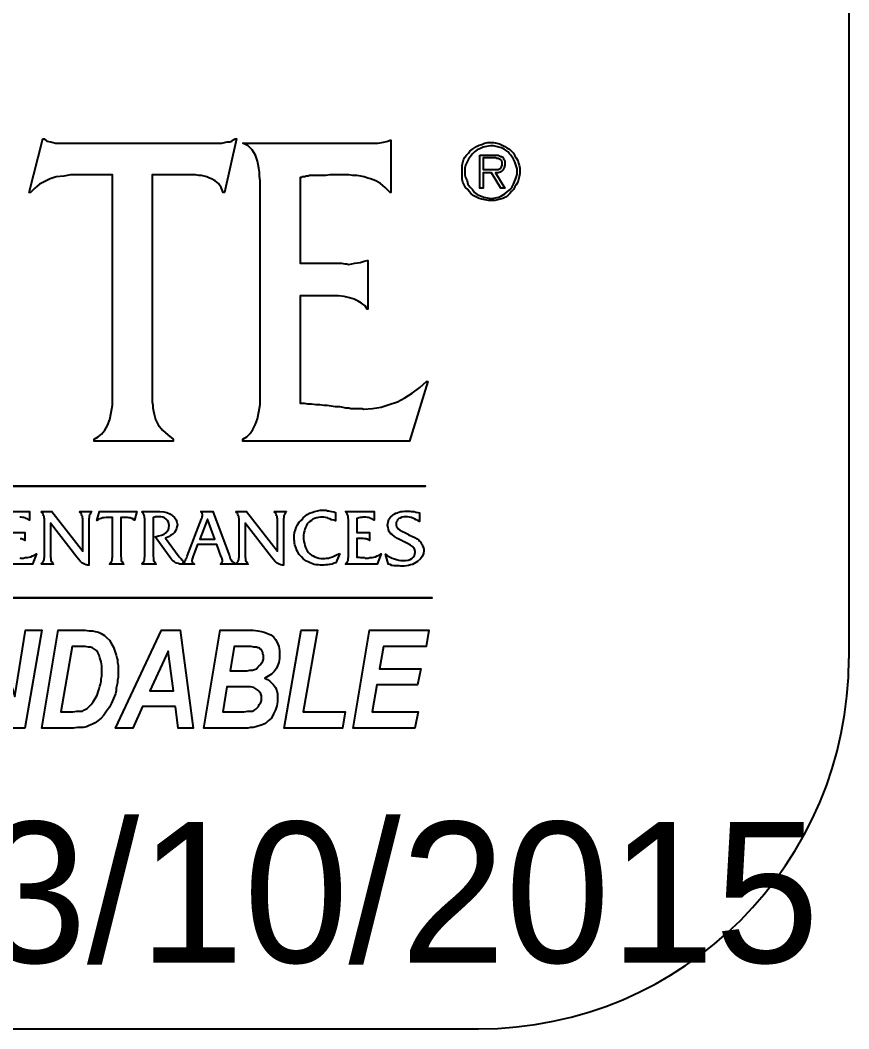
# Model space of a CAD drawing. Extents: x 0 to 139, y -24 to 89.
# Drawn here: x 127.72 to 138.91, y -24.41 to -10.79 of the extents above; entities that cross this region are included whole.
import ezdxf

# ---------------------------------------------------------------- set-up
doc = ezdxf.new("R2010")
doc.units = 0
doc.header["$MEASUREMENT"] = 0
doc.layers.get('0').update_dxf_attribs({"linetype": 'CONTINUOUS'})
doc.layers.add('TITLE', color=7, linetype='CONTINUOUS')
doc.styles.add('CITYBLUEPRINT', font='cibt____.pfb')

# ---------------------------------------------------------------- blocks, each defined once
blk = doc.blocks.new('A$C4C3B6E17')
at = {"color": 7}
blk.add_lwpolyline([(0.0043, 0.0043), (0, 0.0199), (0.0036, 0.017), (0.0078, 0.0149), (0.0114, 0.0135), (0.0149, 0.0121), (0.0185, 0.0114), (0.022, 0.0099), (0.0256, 0.0092), (0.0291, 0.0092), (0.0334, 0.0092), (0.0376, 0.0099), (0.0412, 0.0114), (0.044, 0.0128), (0.0462, 0.0149), (0.0483, 0.0178), (0.049, 0.0206), (0.0497, 0.0234), (0.0497, 0.0242), (0.0497, 0.0249), (0.049, 0.0256), (0.049, 0.0263), (0.049, 0.0277), (0.0483, 0.0284), (0.0476, 0.0298), (0.0469, 0.0305), (0.0448, 0.0327), (0.0419, 0.0348), (0.0369, 0.0376), (0.0313, 0.0405), (0.0298, 0.0412), (0.0284, 0.0419), (0.027, 0.0426), (0.0256, 0.0433), (0.0199, 0.0462), (0.0149, 0.0497), (0.0114, 0.0526), (0.0085, 0.0547), (0.0064, 0.0575), (0.005, 0.0611), (0.0043, 0.0646), (0.0036, 0.0682), (0.0043, 0.0732), (0.0057, 0.0781), (0.0085, 0.0817), (0.0121, 0.0852), (0.0142, 0.0867), (0.017, 0.0881), (0.0192, 0.0888), (0.022, 0.0902), (0.0256, 0.0909), (0.0284, 0.0909), (0.032, 0.0916), (0.0355, 0.0916), (0.0376, 0.0916), (0.0405, 0.0916), (0.0426, 0.0909), (0.0448, 0.0909), (0.0476, 0.0909), (0.0504, 0.0902), (0.054, 0.0895), (0.0568, 0.0888), (0.0568, 0.0746), (0.054, 0.076), (0.0511, 0.0774), (0.0483, 0.0788), (0.0455, 0.0803), (0.0426, 0.081), (0.0398, 0.0817), (0.0369, 0.0824), (0.0341, 0.0824), (0.0305, 0.0824), (0.027, 0.0817), (0.0242, 0.0803), (0.022, 0.0796), (0.0199, 0.0774), (0.0192, 0.0753), (0.0178, 0.0732), (0.0178, 0.0703), (0.0178, 0.0682), (0.0185, 0.0661), (0.0199, 0.0639), (0.0213, 0.0625), (0.0234, 0.0604), (0.027, 0.0582), (0.032, 0.0561), (0.0376, 0.0533), (0.0376, 0.0533), (0.0384, 0.0526), (0.0391, 0.0519), (0.0398, 0.0519), (0.0448, 0.0497), (0.049, 0.0476), (0.0526, 0.0455), (0.0554, 0.0433), (0.0568, 0.0419), (0.0582, 0.0405), (0.0597, 0.0384), (0.0611, 0.0362), (0.0618, 0.0341), (0.0632, 0.0313), (0.0639, 0.0284), (0.0639, 0.0263), (0.0632, 0.0213), (0.0611, 0.0163), (0.0582, 0.0121), (0.0533, 0.0078), (0.0504, 0.0064), (0.0476, 0.0043), (0.0448, 0.0028), (0.0419, 0.0021), (0.0384, 0.0014), (0.0348, 0.0007), (0.0313, 0), (0.0277, 0), (0.0256, 0), (0.0227, 0.0007), (0.0199, 0.0007), (0.017, 0.0007), (0.0142, 0.0007), (0.0107, 0.0014), (0.0078, 0.0028), (0.0043, 0.0036), (0.0043, 0.0043), (0.0043, 0.0043)], dxfattribs=at)
blk = doc.blocks.new('A$C38604C3A')
at = {"color": 92}
for points in [[(0.54908, 0.13822), (0.54908, 0.23058), (0.535, 0.23058), (0.53162, 0.23058), (0.52881, 0.23001), (0.52571, 0.22973), (0.52318, 0.22889), (0.52092, 0.22776), (0.51867, 0.22663), (0.5167, 0.22494), (0.51501, 0.22325), (0.51445, 0.22325), (0.52008, 0.2455), (0.52064, 0.2455), (0.52177, 0.24465), (0.52346, 0.24437), (0.52543, 0.24381), (0.52796, 0.24381), (0.59188, 0.24381), (0.59329, 0.24381), (0.5947, 0.24381), (0.59582, 0.24409), (0.59695, 0.24437), (0.59808, 0.24437), (0.59892, 0.24465), (0.59977, 0.24522), (0.60033, 0.2455), (0.60089, 0.2455), (0.59582, 0.22325), (0.59526, 0.22325), (0.59442, 0.22523), (0.59329, 0.22691), (0.59188, 0.22804), (0.59047, 0.22889), (0.58963, 0.22917), (0.5885, 0.22973), (0.58738, 0.23001), (0.58625, 0.23029), (0.58512, 0.23029), (0.58372, 0.23058), (0.58231, 0.23058), (0.5809, 0.23058), (0.56569, 0.23058), (0.56569, 0.13878), (0.56569, 0.13737), (0.56569, 0.13596), (0.56598, 0.13456), (0.56598, 0.13343), (0.56626, 0.13202), (0.56654, 0.1309), (0.56682, 0.12977), (0.5671, 0.12864), (0.56823, 0.12639), (0.56992, 0.12414), (0.57217, 0.12217), (0.57442, 0.12048), (0.57442, 0.11963), (0.54148, 0.11963), (0.54148, 0.12048), (0.54317, 0.12132), (0.54458, 0.12245), (0.54598, 0.12414), (0.54711, 0.12611), (0.54796, 0.12864), (0.54852, 0.13146), (0.54908, 0.13456), (0.54908, 0.13822), (0.54908, 0.13822)], [(0.54908, 0.13822), (0.54908, 0.23058), (0.535, 0.23058), (0.535, 0.23058), (0.53162, 0.23058), (0.52881, 0.23001), (0.52571, 0.22973), (0.52318, 0.22889), (0.52092, 0.22776), (0.51867, 0.22663), (0.5167, 0.22494), (0.51501, 0.22325), (0.51445, 0.22325), (0.52008, 0.2455), (0.52064, 0.2455), (0.52064, 0.2455), (0.52177, 0.24465), (0.52346, 0.24437), (0.52543, 0.24381), (0.52796, 0.24381), (0.59188, 0.24381), (0.59188, 0.24381), (0.59329, 0.24381), (0.5947, 0.24381), (0.59582, 0.24409), (0.59695, 0.24437), (0.59808, 0.24437), (0.59892, 0.24465), (0.59977, 0.24522), (0.60033, 0.2455), (0.60089, 0.2455), (0.59582, 0.22325), (0.59526, 0.22325), (0.59526, 0.22325), (0.59442, 0.22523), (0.59329, 0.22691), (0.59188, 0.22804), (0.59047, 0.22889), (0.59047, 0.22889), (0.58963, 0.22917), (0.5885, 0.22973), (0.58738, 0.23001), (0.58625, 0.23029), (0.58512, 0.23029), (0.58372, 0.23058), (0.58231, 0.23058), (0.5809, 0.23058), (0.56569, 0.23058), (0.56569, 0.13878), (0.56569, 0.13878), (0.56569, 0.13737), (0.56569, 0.13596), (0.56598, 0.13456), (0.56598, 0.13343), (0.56626, 0.13202), (0.56654, 0.1309), (0.56682, 0.12977), (0.5671, 0.12864), (0.5671, 0.12864), (0.56823, 0.12639), (0.56992, 0.12414), (0.57217, 0.12217), (0.57442, 0.12048), (0.57442, 0.11963), (0.54148, 0.11963), (0.54148, 0.12048), (0.54148, 0.12048), (0.54317, 0.12132), (0.54458, 0.12245), (0.54598, 0.12414), (0.54711, 0.12611), (0.54796, 0.12864), (0.54852, 0.13146), (0.54908, 0.13456), (0.54908, 0.13822)], [(0.61075, 0.1385), (0.61075, 0.1385), (0.61075, 0.22185), (0.61075, 0.2241), (0.61075, 0.22607), (0.61075, 0.22804), (0.61047, 0.23001), (0.61047, 0.2317), (0.61018, 0.23339), (0.6099, 0.2348), (0.60962, 0.23621), (0.60878, 0.23874), (0.60737, 0.24099), (0.60568, 0.24268), (0.60343, 0.24381), (0.65693, 0.24381), (0.65777, 0.24381), (0.65862, 0.24381), (0.65918, 0.24381), (0.65974, 0.24381), (0.66143, 0.24409), (0.66284, 0.24437), (0.66397, 0.24465), (0.66481, 0.24494), (0.66509, 0.24494), (0.66509, 0.22325), (0.66481, 0.22325), (0.66284, 0.22523), (0.66087, 0.22691), (0.6589, 0.22804), (0.65665, 0.22889), (0.65552, 0.22917), (0.65411, 0.22973), (0.6527, 0.23001), (0.65101, 0.23029), (0.64932, 0.23029), (0.64763, 0.23058), (0.64595, 0.23058), (0.64397, 0.23058), (0.64172, 0.23058), (0.63975, 0.23058), (0.63806, 0.23029), (0.63665, 0.23029), (0.63525, 0.23029), (0.63412, 0.23029), (0.63299, 0.23029), (0.63215, 0.23029), (0.6313, 0.23029), (0.63074, 0.23001), (0.6299, 0.23001), (0.62933, 0.22973), (0.62877, 0.22973), (0.62821, 0.22973), (0.62792, 0.22945), (0.62736, 0.22945), (0.62736, 0.19369), (0.64341, 0.19369), (0.64454, 0.19369), (0.64595, 0.19341), (0.64679, 0.19341), (0.64763, 0.19313), (0.65017, 0.19369), (0.65242, 0.19397), (0.65411, 0.19453), (0.65524, 0.19481), (0.65552, 0.19481), (0.65552, 0.17454), (0.65524, 0.17454), (0.65439, 0.17595), (0.65298, 0.17708), (0.65158, 0.17792), (0.64989, 0.17876), (0.64792, 0.17933), (0.64566, 0.17989), (0.64341, 0.18017), (0.6406, 0.18017), (0.62736, 0.18017), (0.62736, 0.1354), (0.62905, 0.1354), (0.63046, 0.13512), (0.63215, 0.13512), (0.63384, 0.13484), (0.63553, 0.13484), (0.63722, 0.13456), (0.63862, 0.13456), (0.64031, 0.13427), (0.642, 0.13399), (0.64369, 0.13399), (0.6451, 0.13371), (0.64623, 0.13343), (0.64763, 0.13343), (0.64848, 0.13315), (0.64961, 0.13315), (0.65045, 0.13315), (0.65158, 0.13315), (0.65242, 0.13315), (0.65327, 0.13315), (0.65383, 0.13287), (0.65749, 0.13315), (0.66115, 0.13371), (0.66453, 0.13484), (0.66791, 0.13596), (0.67101, 0.13765), (0.6741, 0.13962), (0.6772, 0.14188), (0.68002, 0.14441), (0.68058, 0.14441), (0.67298, 0.11963), (0.60343, 0.11963), (0.60343, 0.12048), (0.60512, 0.12132), (0.60652, 0.12273), (0.60765, 0.12442), (0.60878, 0.12667), (0.60962, 0.12892), (0.61018, 0.13174), (0.61075, 0.13484), (0.61075, 0.1385), (0.61075, 0.1385)], [(0.61075, 0.1385), (0.61075, 0.1385), (0.61075, 0.22185), (0.61075, 0.22185), (0.61075, 0.2241), (0.61075, 0.22607), (0.61075, 0.22804), (0.61047, 0.23001), (0.61047, 0.2317), (0.61018, 0.23339), (0.6099, 0.2348), (0.60962, 0.23621), (0.60962, 0.23621), (0.60878, 0.23874), (0.60737, 0.24099), (0.60568, 0.24268), (0.60343, 0.24381), (0.65693, 0.24381), (0.65693, 0.24381), (0.65777, 0.24381), (0.65862, 0.24381), (0.65918, 0.24381), (0.65974, 0.24381), (0.65974, 0.24381), (0.66143, 0.24409), (0.66284, 0.24437), (0.66397, 0.24465), (0.66481, 0.24494), (0.66509, 0.24494), (0.66509, 0.22325), (0.66481, 0.22325), (0.66481, 0.22325), (0.66284, 0.22523), (0.66087, 0.22691), (0.6589, 0.22804), (0.65665, 0.22889), (0.65665, 0.22889), (0.65552, 0.22917), (0.65411, 0.22973), (0.6527, 0.23001), (0.65101, 0.23029), (0.64932, 0.23029), (0.64763, 0.23058), (0.64595, 0.23058), (0.64397, 0.23058), (0.64397, 0.23058), (0.64172, 0.23058), (0.63975, 0.23058), (0.63806, 0.23029), (0.63665, 0.23029), (0.63665, 0.23029), (0.63525, 0.23029), (0.63412, 0.23029), (0.63299, 0.23029), (0.63215, 0.23029), (0.63215, 0.23029), (0.6313, 0.23029), (0.63074, 0.23001), (0.6299, 0.23001), (0.62933, 0.22973), (0.62933, 0.22973), (0.62877, 0.22973), (0.62821, 0.22973), (0.62792, 0.22945), (0.62736, 0.22945), (0.62736, 0.19369), (0.64341, 0.19369), (0.64341, 0.19369), (0.64454, 0.19369), (0.64595, 0.19341), (0.64679, 0.19341), (0.64763, 0.19313), (0.64763, 0.19313), (0.65017, 0.19369), (0.65242, 0.19397), (0.65411, 0.19453), (0.65524, 0.19481), (0.65552, 0.19481), (0.65552, 0.17454), (0.65524, 0.17454), (0.65524, 0.17454), (0.65439, 0.17595), (0.65298, 0.17708), (0.65158, 0.17792), (0.64989, 0.17876), (0.64792, 0.17933), (0.64566, 0.17989), (0.64341, 0.18017), (0.6406, 0.18017), (0.62736, 0.18017), (0.62736, 0.1354), (0.62736, 0.1354), (0.62905, 0.1354), (0.63046, 0.13512), (0.63215, 0.13512), (0.63384, 0.13484), (0.63553, 0.13484), (0.63722, 0.13456), (0.63862, 0.13456), (0.64031, 0.13427), (0.64031, 0.13427), (0.642, 0.13399), (0.64369, 0.13399), (0.6451, 0.13371), (0.64623, 0.13343), (0.64763, 0.13343), (0.64848, 0.13315), (0.64961, 0.13315), (0.65045, 0.13315), (0.65045, 0.13315), (0.65158, 0.13315), (0.65242, 0.13315), (0.65327, 0.13315), (0.65383, 0.13287), (0.65383, 0.13287), (0.65749, 0.13315), (0.66115, 0.13371), (0.66453, 0.13484), (0.66791, 0.13596), (0.67101, 0.13765), (0.6741, 0.13962), (0.6772, 0.14188), (0.68002, 0.14441), (0.68058, 0.14441), (0.67298, 0.11963), (0.60343, 0.11963), (0.60343, 0.12048), (0.60343, 0.12048), (0.60512, 0.12132), (0.60652, 0.12273), (0.60765, 0.12442), (0.60878, 0.12667), (0.60962, 0.12892), (0.61018, 0.13174), (0.61075, 0.13484), (0.61075, 0.1385)], [(0.70677, 0.24409), (0.70789, 0.24409), (0.7093, 0.24381), (0.71043, 0.24353), (0.71155, 0.24296), (0.71268, 0.2424), (0.71352, 0.24184), (0.71465, 0.24128), (0.7155, 0.24043), (0.71634, 0.23959), (0.7169, 0.23846), (0.71747, 0.23761), (0.71803, 0.23649), (0.71831, 0.23536), (0.71859, 0.23452), (0.71887, 0.23339), (0.71887, 0.23226), (0.71887, 0.23114), (0.71859, 0.22973), (0.71831, 0.2286), (0.71803, 0.22748), (0.71747, 0.22635), (0.7169, 0.22551), (0.71634, 0.22438), (0.7155, 0.22354), (0.71465, 0.22269), (0.71381, 0.22185), (0.71296, 0.22128), (0.71184, 0.22072), (0.71071, 0.22044), (0.70958, 0.22016), (0.70846, 0.21988), (0.70733, 0.21988), (0.70592, 0.21988), (0.70451, 0.22016), (0.70311, 0.22044), (0.70198, 0.22072), (0.70085, 0.22128), (0.69973, 0.22185), (0.6986, 0.22269), (0.69776, 0.22354), (0.69719, 0.22438), (0.69635, 0.22523), (0.69579, 0.22635), (0.69522, 0.22748), (0.69494, 0.2286), (0.69494, 0.22973), (0.69494, 0.23086), (0.69494, 0.23198), (0.69494, 0.23311), (0.69494, 0.23452), (0.69522, 0.23564), (0.6955, 0.23677), (0.69607, 0.2379), (0.69663, 0.23874), (0.69747, 0.23959), (0.69804, 0.24043), (0.69916, 0.24128), (0.70001, 0.24184), (0.70085, 0.2424), (0.70198, 0.24296), (0.70311, 0.24325), (0.70423, 0.24381), (0.70564, 0.24409), (0.70677, 0.24409), (0.70677, 0.24409)], [(0.70677, 0.24268), (0.70508, 0.2424), (0.70367, 0.24212), (0.70254, 0.24156), (0.70114, 0.24099), (0.70001, 0.24015), (0.69916, 0.2393), (0.69832, 0.23818), (0.69747, 0.23705), (0.69691, 0.23593), (0.69635, 0.23452), (0.69607, 0.23339), (0.69607, 0.23198), (0.69607, 0.23058), (0.69635, 0.22945), (0.69691, 0.22804), (0.69719, 0.22663), (0.69804, 0.22551), (0.69916, 0.22438), (0.70001, 0.22325), (0.70114, 0.22241), (0.70254, 0.22185), (0.70395, 0.22128), (0.70536, 0.221), (0.70677, 0.22072), (0.70705, 0.22072), (0.70705, 0.22072), (0.70705, 0.22072), (0.70733, 0.22072), (0.70874, 0.221), (0.71015, 0.22128), (0.71127, 0.22185), (0.71268, 0.22269), (0.71381, 0.22354), (0.71493, 0.22438), (0.71578, 0.22551), (0.71634, 0.22663), (0.7169, 0.22804), (0.71747, 0.22945), (0.71775, 0.23086), (0.71775, 0.23226), (0.71775, 0.23311), (0.71747, 0.23424), (0.71719, 0.23508), (0.7169, 0.23593), (0.71634, 0.23705), (0.71578, 0.2379), (0.71521, 0.23874), (0.71465, 0.2393), (0.71409, 0.24015), (0.71324, 0.24071), (0.7124, 0.24128), (0.71127, 0.24184), (0.71015, 0.24212), (0.70902, 0.2424), (0.70789, 0.24268), (0.70677, 0.24268), (0.70677, 0.24268)], [(0.70226, 0.23874), (0.70846, 0.23874), (0.7093, 0.23874), (0.70986, 0.23874), (0.71043, 0.23846), (0.71099, 0.23818), (0.71127, 0.23818), (0.71184, 0.2379), (0.71212, 0.23733), (0.71212, 0.23705), (0.7124, 0.23677), (0.71268, 0.23621), (0.71268, 0.23593), (0.71268, 0.23536), (0.71268, 0.23452), (0.7124, 0.23367), (0.71212, 0.23311), (0.71184, 0.23255), (0.71127, 0.23198), (0.71071, 0.2317), (0.70986, 0.23142), (0.70874, 0.23142), (0.71268, 0.22494), (0.71099, 0.22494), (0.70705, 0.23142), (0.70367, 0.23142), (0.70367, 0.22494), (0.70226, 0.22494), (0.70226, 0.23874), (0.70226, 0.23874)], [(0.70226, 0.23874), (0.70846, 0.23874), (0.70846, 0.23874), (0.7093, 0.23874), (0.70986, 0.23874), (0.71043, 0.23846), (0.71099, 0.23818), (0.71099, 0.23818), (0.71127, 0.23818), (0.71184, 0.2379), (0.71212, 0.23733), (0.71212, 0.23705), (0.71212, 0.23705), (0.7124, 0.23677), (0.71268, 0.23621), (0.71268, 0.23593), (0.71268, 0.23536), (0.71268, 0.23536), (0.71268, 0.23452), (0.7124, 0.23367), (0.71212, 0.23311), (0.71184, 0.23255), (0.71184, 0.23255), (0.71127, 0.23198), (0.71071, 0.2317), (0.70986, 0.23142), (0.70874, 0.23142), (0.71268, 0.22494), (0.71099, 0.22494), (0.70705, 0.23142), (0.70367, 0.23142), (0.70367, 0.22494), (0.70226, 0.22494), (0.70226, 0.23874)], [(0.71155, 0.23536), (0.71155, 0.23593), (0.71127, 0.23649), (0.71099, 0.23677), (0.71043, 0.23705), (0.70986, 0.23733), (0.7093, 0.23733), (0.70874, 0.23761), (0.70789, 0.23761), (0.70367, 0.23761), (0.70367, 0.23283), (0.70817, 0.23283), (0.70902, 0.23283), (0.70958, 0.23283), (0.70986, 0.23283), (0.71043, 0.23311), (0.71099, 0.23339), (0.71127, 0.23395), (0.71155, 0.23452), (0.71155, 0.23536), (0.71155, 0.23536)], [(0.71155, 0.23536), (0.71155, 0.23536), (0.71155, 0.23593), (0.71127, 0.23649), (0.71099, 0.23677), (0.71043, 0.23705), (0.71043, 0.23705), (0.70986, 0.23733), (0.7093, 0.23733), (0.70874, 0.23761), (0.70789, 0.23761), (0.70367, 0.23761), (0.70367, 0.23283), (0.70817, 0.23283), (0.70817, 0.23283), (0.70902, 0.23283), (0.70958, 0.23283), (0.70986, 0.23283), (0.71043, 0.23311), (0.71043, 0.23311), (0.71099, 0.23339), (0.71127, 0.23395), (0.71155, 0.23452), (0.71155, 0.23536)], [(0.51263, 0), (0.50616, 0), (0.49686, 0.02732), (0.49236, 0), (0.48588, 0), (0.49264, 0.04083), (0.4994, 0.04083), (0.50841, 0.01324), (0.51291, 0.04083), (0.51967, 0.04083), (0.51263, 0), (0.51263, 0)], [(0.51967, 0), (0.52643, 0.04083), (0.53572, 0.04083), (0.53769, 0.04083), (0.53938, 0.04055), (0.54079, 0.04055), (0.54192, 0.04027), (0.54332, 0.03999), (0.54445, 0.03942), (0.54586, 0.03858), (0.5467, 0.03773), (0.54783, 0.03661), (0.54867, 0.0352), (0.54952, 0.03379), (0.55008, 0.0321), (0.55036, 0.03126), (0.55065, 0.03041), (0.55093, 0.02929), (0.55121, 0.02844), (0.55121, 0.02732), (0.55149, 0.02619), (0.55149, 0.02478), (0.55149, 0.02366), (0.55149, 0.02253), (0.55149, 0.02112), (0.55121, 0.02), (0.55121, 0.01887), (0.55093, 0.01774), (0.55065, 0.01662), (0.55065, 0.01549), (0.55036, 0.01436), (0.54952, 0.01239), (0.54867, 0.01042), (0.54783, 0.00873), (0.5467, 0.00704), (0.54558, 0.00535), (0.54445, 0.00423), (0.54304, 0.0031), (0.54192, 0.00226), (0.54079, 0.00169), (0.53938, 0.00113), (0.53826, 0.00057), (0.53685, 0.00028), (0.53572, 0.00028), (0.5346, 0.00028), (0.53291, 0), (0.53122, 0), (0.51967, 0), (0.51967, 0)], [(0.57542, 0.00901), (0.56163, 0.00901), (0.55768, 0), (0.55036, 0), (0.56951, 0.04083), (0.5774, 0.04083), (0.58275, 0), (0.57655, 0), (0.57542, 0.00901), (0.57542, 0.00901)], [(0.58725, 0), (0.59401, 0.04083), (0.60555, 0.04083), (0.60781, 0.04083), (0.60978, 0.04055), (0.61119, 0.04027), (0.61231, 0.03999), (0.61372, 0.03942), (0.61513, 0.03886), (0.61625, 0.03802), (0.6171, 0.03689), (0.61794, 0.03548), (0.61851, 0.03407), (0.61879, 0.03238), (0.61879, 0.0307), (0.61879, 0.02901), (0.61851, 0.02732), (0.61794, 0.02591), (0.61738, 0.02478), (0.61654, 0.02366), (0.61541, 0.02253), (0.614, 0.02168), (0.61259, 0.02084), (0.61372, 0.02028), (0.61456, 0.01971), (0.61541, 0.01887), (0.61625, 0.01802), (0.6171, 0.0169), (0.61766, 0.01549), (0.61794, 0.01436), (0.61794, 0.01296), (0.61794, 0.01098), (0.61766, 0.0093), (0.6171, 0.00761), (0.61625, 0.00592), (0.61541, 0.00423), (0.614, 0.0031), (0.61287, 0.00197), (0.61147, 0.00141), (0.61062, 0.00113), (0.60978, 0.00085), (0.60893, 0.00057), (0.60781, 0.00028), (0.60668, 0.00028), (0.60555, 0), (0.60415, 0), (0.60302, 0), (0.58725, 0), (0.58725, 0)], [(0.62076, 0), (0.6278, 0.04083), (0.63456, 0.04083), (0.62864, 0.00676), (0.6461, 0.00676), (0.64497, 0), (0.62076, 0), (0.62076, 0)], [(0.64948, 0), (0.65624, 0.04083), (0.68102, 0.04083), (0.67989, 0.03407), (0.66215, 0.03407), (0.66046, 0.02478), (0.67764, 0.02478), (0.67623, 0.01802), (0.65934, 0.01802), (0.65736, 0.00676), (0.67651, 0.00676), (0.6751, 0), (0.64948, 0), (0.64948, 0)], [(0.52756, 0.00676), (0.53093, 0.00676), (0.53262, 0.00676), (0.53431, 0.00704), (0.53544, 0.00704), (0.53657, 0.00704), (0.53741, 0.00761), (0.53854, 0.00817), (0.53938, 0.00901), (0.54023, 0.00986), (0.54107, 0.01098), (0.54192, 0.01239), (0.54276, 0.0138), (0.54332, 0.01549), (0.54361, 0.01633), (0.54389, 0.01746), (0.54417, 0.01831), (0.54445, 0.01943), (0.54445, 0.02056), (0.54473, 0.02168), (0.54473, 0.02281), (0.54473, 0.02394), (0.54473, 0.02591), (0.54445, 0.0276), (0.54389, 0.02929), (0.54361, 0.03041), (0.54304, 0.03154), (0.54248, 0.03238), (0.54163, 0.03295), (0.54079, 0.03351), (0.53995, 0.03379), (0.5391, 0.03379), (0.53769, 0.03407), (0.53628, 0.03407), (0.53234, 0.03407), (0.52756, 0.00676), (0.52756, 0.00676)], [(0.59823, 0.02394), (0.60358, 0.02394), (0.60527, 0.02394), (0.6064, 0.02422), (0.60752, 0.02422), (0.60837, 0.0245), (0.60921, 0.02478), (0.60978, 0.02535), (0.61034, 0.02591), (0.6109, 0.02647), (0.61119, 0.02703), (0.61175, 0.02788), (0.61203, 0.02872), (0.61203, 0.02957), (0.61203, 0.03041), (0.61175, 0.03098), (0.61175, 0.03154), (0.61147, 0.0321), (0.61119, 0.03267), (0.61062, 0.03295), (0.61034, 0.03351), (0.60978, 0.03351), (0.60921, 0.03379), (0.60809, 0.03379), (0.60696, 0.03407), (0.60527, 0.03407), (0.59992, 0.03407), (0.59823, 0.02394), (0.59823, 0.02394)], [(0.57458, 0.01549), (0.57233, 0.0321), (0.56472, 0.01549), (0.57458, 0.01549), (0.57458, 0.01549)], [(0.59514, 0.00676), (0.60189, 0.00676), (0.60386, 0.00676), (0.60555, 0.00704), (0.60668, 0.00704), (0.60752, 0.00704), (0.60809, 0.00732), (0.60893, 0.00789), (0.6095, 0.00845), (0.61006, 0.00901), (0.61034, 0.00986), (0.6109, 0.0107), (0.61119, 0.01155), (0.61119, 0.01239), (0.61119, 0.01352), (0.6109, 0.01436), (0.61034, 0.01521), (0.60978, 0.01577), (0.60893, 0.01633), (0.60809, 0.0169), (0.60668, 0.01718), (0.60555, 0.01718), (0.59682, 0.01718), (0.59514, 0.00676), (0.59514, 0.00676)]]:
    blk.add_lwpolyline(points, dxfattribs=at)
at = {"color": 7}
for points in [[(0.67955, 0.10089), (0.67955, 0.10089), (0.02577, 0.10089), (0.02577, 0.10089), (0.67955, 0.10089), (0.67955, 0.10089), (0.67955, 0.10089)], [(0.50265, 0.09024), (0.51455, 0.09024), (0.51455, 0.08669), (0.5142, 0.08687), (0.51366, 0.08723), (0.51313, 0.0874), (0.51278, 0.08758), (0.51224, 0.08776), (0.51171, 0.08776), (0.511, 0.08794), (0.51047, 0.08794)], [(0.50727, 0.08154), (0.5126, 0.08154), (0.5126, 0.07817), (0.51242, 0.07835), (0.51207, 0.07852), (0.51189, 0.0787), (0.51153, 0.0787), (0.51118, 0.07888), (0.51064, 0.07888)], [(0.51047, 0.07107), (0.51082, 0.07089), (0.51118, 0.07089), (0.51207, 0.07089), (0.51278, 0.07107), (0.51366, 0.07107), (0.51437, 0.07124), (0.51508, 0.07142), (0.51579, 0.07178), (0.51668, 0.07213), (0.51739, 0.07266), (0.51579, 0.0684), (0.50265, 0.0684)], [(0.54048, 0.09024), (0.54012, 0.08989), (0.53995, 0.08953), (0.53977, 0.08918), (0.53959, 0.08882), (0.53941, 0.08829), (0.53941, 0.08776), (0.53924, 0.08705), (0.53924, 0.08634), (0.53924, 0.06787), (0.5387, 0.06787), (0.53817, 0.06805), (0.53746, 0.0684), (0.53693, 0.06858), (0.5364, 0.06893), (0.53568, 0.06964), (0.53497, 0.07035), (0.53426, 0.07124), (0.52325, 0.08545), (0.52325, 0.07213), (0.52325, 0.07142), (0.52343, 0.07071), (0.52343, 0.07018), (0.52343, 0.06982), (0.52361, 0.06947), (0.52396, 0.06911), (0.52414, 0.06876), (0.5245, 0.0684), (0.51952, 0.0684), (0.5197, 0.06876), (0.52006, 0.06911), (0.52023, 0.06929), (0.52041, 0.06964), (0.52059, 0.07018), (0.52059, 0.07071), (0.52077, 0.07142), (0.52077, 0.07213), (0.52077, 0.08634), (0.52077, 0.08705), (0.52059, 0.08776), (0.52059, 0.08829), (0.52041, 0.08865), (0.52023, 0.089), (0.52006, 0.08953), (0.5197, 0.08989), (0.51952, 0.09024), (0.52379, 0.09024), (0.53675, 0.07373), (0.53675, 0.08634), (0.53675, 0.08705), (0.53657, 0.08776), (0.53657, 0.08829), (0.5364, 0.08865), (0.53622, 0.089), (0.53604, 0.08953), (0.53568, 0.08989), (0.53551, 0.09024), (0.54048, 0.09024), (0.54048, 0.09024)], [(0.55256, 0.07231), (0.55256, 0.0716), (0.55273, 0.07089), (0.55273, 0.07018), (0.55273, 0.06982), (0.55291, 0.06947), (0.55327, 0.06911), (0.55344, 0.06876), (0.5538, 0.0684), (0.54794, 0.0684), (0.54812, 0.06876), (0.54847, 0.06911), (0.54865, 0.06929), (0.54883, 0.06964), (0.549, 0.07018), (0.549, 0.07071), (0.54918, 0.07142), (0.54918, 0.07213), (0.54918, 0.08776), (0.54741, 0.08776), (0.54652, 0.08776), (0.54563, 0.08758), (0.54492, 0.08758), (0.54439, 0.0874), (0.54385, 0.08723), (0.54332, 0.08705), (0.54297, 0.08669), (0.54261, 0.08652), (0.54368, 0.09024), (0.5593, 0.09024), (0.55824, 0.08669), (0.55788, 0.08687), (0.55771, 0.08723), (0.55735, 0.0874), (0.557, 0.0874), (0.55646, 0.08758), (0.55593, 0.08758), (0.5554, 0.08776), (0.55486, 0.08776), (0.55256, 0.08776), (0.55256, 0.07231), (0.55256, 0.07231)], [(0.56605, 0.07231), (0.56605, 0.0716), (0.56623, 0.07089), (0.56623, 0.07018), (0.56623, 0.06982), (0.56641, 0.06947), (0.56676, 0.06911), (0.56694, 0.06876), (0.5673, 0.0684), (0.56144, 0.0684), (0.56161, 0.06876), (0.56197, 0.06911), (0.56215, 0.06929), (0.56232, 0.06964), (0.5625, 0.07018), (0.5625, 0.07071), (0.56268, 0.0716), (0.56268, 0.07231), (0.56268, 0.08634), (0.56268, 0.08705), (0.5625, 0.08776), (0.5625, 0.08829), (0.56232, 0.08865), (0.56215, 0.089), (0.56197, 0.08953), (0.56161, 0.08989), (0.56144, 0.09024), (0.56889, 0.09024), (0.57049, 0.09007), (0.57174, 0.08989), (0.57298, 0.08936), (0.57404, 0.08865), (0.57493, 0.08776), (0.57564, 0.08687), (0.576, 0.08581), (0.57618, 0.08474), (0.576, 0.08385), (0.57582, 0.08314), (0.57546, 0.08225), (0.57493, 0.08154), (0.57422, 0.08083), (0.57333, 0.0803), (0.57245, 0.07977), (0.5712, 0.07923), (0.57689, 0.07142), (0.57724, 0.07107), (0.57742, 0.07089), (0.57777, 0.07053), (0.57795, 0.07018), (0.57831, 0.06982), (0.57866, 0.06929), (0.57919, 0.06876), (0.57973, 0.0684), (0.57795, 0.0684), (0.57777, 0.0684), (0.57724, 0.0684), (0.57671, 0.06858), (0.576, 0.06876), (0.57546, 0.06893), (0.57493, 0.06929), (0.5744, 0.06964), (0.57387, 0.07018), (0.57351, 0.07071), (0.56694, 0.07977), (0.56836, 0.08012), (0.5696, 0.08048), (0.57067, 0.08083), (0.57138, 0.08137), (0.57191, 0.08208), (0.57245, 0.08279), (0.57262, 0.0835), (0.5728, 0.08438), (0.57262, 0.08509), (0.57245, 0.08581), (0.57209, 0.08652), (0.57156, 0.08705), (0.57085, 0.08758), (0.57014, 0.08794), (0.56925, 0.08811), (0.56836, 0.08811), (0.56818, 0.08811), (0.56801, 0.08811), (0.56765, 0.08811), (0.56747, 0.08811), (0.56712, 0.08811), (0.56676, 0.08794), (0.56641, 0.08776), (0.56605, 0.08776), (0.56605, 0.07231), (0.56605, 0.07231)], [(0.58257, 0.07142), (0.58257, 0.07124), (0.58257, 0.07089), (0.58239, 0.07071), (0.58239, 0.07053), (0.58239, 0.07035), (0.58239, 0.07018), (0.58221, 0.07), (0.58221, 0.06982), (0.58221, 0.06964), (0.58239, 0.06947), (0.58239, 0.06929), (0.58239, 0.06911), (0.58257, 0.06893), (0.58275, 0.06876), (0.5831, 0.06858), (0.58328, 0.0684), (0.57813, 0.0684), (0.57848, 0.06858), (0.57866, 0.06893), (0.57902, 0.06911), (0.57919, 0.06947), (0.57955, 0.07), (0.57973, 0.07053), (0.58008, 0.07107), (0.58026, 0.0716), (0.5863, 0.08723), (0.5863, 0.0874), (0.58648, 0.08758), (0.58648, 0.08776), (0.58648, 0.08794), (0.58648, 0.08811), (0.58665, 0.08847), (0.58665, 0.08865), (0.58665, 0.08882), (0.58665, 0.089), (0.58665, 0.08918), (0.58648, 0.08936), (0.58648, 0.08953), (0.58648, 0.08971), (0.5863, 0.08989), (0.58612, 0.09007), (0.58594, 0.09024), (0.59092, 0.09024), (0.59784, 0.07178), (0.59802, 0.07124), (0.5982, 0.07071), (0.59855, 0.07018), (0.59873, 0.06982), (0.59908, 0.06947), (0.59944, 0.06911), (0.59997, 0.06876), (0.60033, 0.0684), (0.59411, 0.0684), (0.59411, 0.0684), (0.59447, 0.06876), (0.59482, 0.06911), (0.595, 0.06947), (0.595, 0.06964), (0.595, 0.07), (0.59482, 0.07035), (0.59482, 0.07071), (0.59464, 0.07124), (0.59464, 0.07124), (0.59464, 0.07142), (0.59447, 0.07142), (0.59447, 0.07142), (0.59269, 0.07657), (0.58452, 0.07657), (0.58257, 0.07142), (0.58257, 0.07142)], [(0.62164, 0.09024), (0.62128, 0.08989), (0.62111, 0.08953), (0.62093, 0.08918), (0.62075, 0.08882), (0.62057, 0.08829), (0.62057, 0.08776), (0.6204, 0.08705), (0.6204, 0.08634), (0.6204, 0.06787), (0.61986, 0.06787), (0.61933, 0.06805), (0.61862, 0.0684), (0.61809, 0.06858), (0.61755, 0.06893), (0.61684, 0.06964), (0.61613, 0.07035), (0.61542, 0.07124), (0.60441, 0.08545), (0.60441, 0.07213), (0.60441, 0.07142), (0.60459, 0.07071), (0.60459, 0.07018), (0.60459, 0.06982), (0.60477, 0.06947), (0.60512, 0.06911), (0.6053, 0.06876), (0.60566, 0.0684), (0.60068, 0.0684), (0.60086, 0.06876), (0.60122, 0.06911), (0.60139, 0.06929), (0.60157, 0.06964), (0.60175, 0.07018), (0.60175, 0.07071), (0.60193, 0.07142), (0.60193, 0.07213), (0.60193, 0.08634), (0.60193, 0.08705), (0.60175, 0.08776), (0.60175, 0.08829), (0.60157, 0.08865), (0.60139, 0.089), (0.60122, 0.08953), (0.60086, 0.08989), (0.60068, 0.09024), (0.60494, 0.09024), (0.61791, 0.07373), (0.61791, 0.08634), (0.61791, 0.08705), (0.61773, 0.08776), (0.61773, 0.08829), (0.61755, 0.08865), (0.61738, 0.089), (0.6172, 0.08953), (0.61684, 0.08989), (0.61667, 0.09024), (0.62164, 0.09024), (0.62164, 0.09024)], [(0.64384, 0.07284), (0.64224, 0.06893), (0.64153, 0.06876), (0.64064, 0.0684), (0.63993, 0.06822), (0.6394, 0.06822), (0.63869, 0.06805), (0.63798, 0.06805), (0.63727, 0.06787), (0.63673, 0.06787), (0.63585, 0.06787), (0.63496, 0.06805), (0.63407, 0.06805), (0.63318, 0.06822), (0.63229, 0.06858), (0.63158, 0.06893), (0.6307, 0.06929), (0.62998, 0.06964), (0.62874, 0.07035), (0.62785, 0.07142), (0.62697, 0.07231), (0.62626, 0.07355), (0.6259, 0.07426), (0.62572, 0.07497), (0.62537, 0.07568), (0.62519, 0.07639), (0.62501, 0.0771), (0.62501, 0.07781), (0.62483, 0.07852), (0.62483, 0.07923), (0.62483, 0.0803), (0.62501, 0.08154), (0.62537, 0.08261), (0.62572, 0.08367), (0.62626, 0.08474), (0.62697, 0.08581), (0.62785, 0.08669), (0.62856, 0.08758), (0.62945, 0.08829), (0.63034, 0.089), (0.63123, 0.08953), (0.63229, 0.08989), (0.63336, 0.09024), (0.6346, 0.0906), (0.63567, 0.09078), (0.63691, 0.09078), (0.63744, 0.09078), (0.63815, 0.09078), (0.63869, 0.0906), (0.63922, 0.0906), (0.63975, 0.09042), (0.64046, 0.09024), (0.64135, 0.09007), (0.64206, 0.08989), (0.64206, 0.08634), (0.64135, 0.08669), (0.64046, 0.08687), (0.63975, 0.08723), (0.63922, 0.0874), (0.63869, 0.08758), (0.63798, 0.08776), (0.63727, 0.08794), (0.63673, 0.08794), (0.63585, 0.08794), (0.63496, 0.08776), (0.63425, 0.08758), (0.63336, 0.0874), (0.63265, 0.08705), (0.63212, 0.08652), (0.63141, 0.08616), (0.63087, 0.08563), (0.63034, 0.08509), (0.62998, 0.08438), (0.62963, 0.08367), (0.62927, 0.08296), (0.6291, 0.08225), (0.62892, 0.08137), (0.62874, 0.08048), (0.62874, 0.07959), (0.62874, 0.0787), (0.62892, 0.07781), (0.6291, 0.07693), (0.62927, 0.07604), (0.62963, 0.07533), (0.62998, 0.07444), (0.63034, 0.07391), (0.63087, 0.0732), (0.63141, 0.07266), (0.63212, 0.07213), (0.63283, 0.07178), (0.63354, 0.07142), (0.63425, 0.07107), (0.63513, 0.07089), (0.63602, 0.07071), (0.63691, 0.07071), (0.63762, 0.07071), (0.63833, 0.07089), (0.63922, 0.07089), (0.63993, 0.07107), (0.64082, 0.07142), (0.64171, 0.07178), (0.64277, 0.07231), (0.64384, 0.07284), (0.64384, 0.07284)], [(0.64632, 0.0684), (0.6465, 0.06876), (0.64686, 0.06911), (0.64703, 0.06929), (0.64721, 0.06964), (0.64739, 0.07018), (0.64739, 0.07071), (0.64757, 0.07142), (0.64757, 0.07213), (0.64757, 0.08616), (0.64757, 0.08687), (0.64739, 0.08776), (0.64739, 0.08829), (0.64721, 0.08865), (0.64703, 0.089), (0.64686, 0.08953), (0.6465, 0.08989), (0.64632, 0.09024), (0.65822, 0.09024), (0.65822, 0.08669), (0.65787, 0.08687), (0.65733, 0.08723), (0.6568, 0.0874), (0.65645, 0.08758), (0.65591, 0.08776), (0.65538, 0.08776), (0.65467, 0.08794), (0.65414, 0.08794), (0.65378, 0.08794), (0.65343, 0.08794), (0.65307, 0.08776), (0.65272, 0.08776), (0.65236, 0.08776), (0.65183, 0.08758), (0.6513, 0.0874), (0.65094, 0.0874), (0.65094, 0.08154), (0.65627, 0.08154), (0.65627, 0.07817), (0.65609, 0.07835), (0.65574, 0.07852), (0.65556, 0.0787), (0.6552, 0.0787), (0.65485, 0.07888), (0.65431, 0.07888), (0.6536, 0.07906), (0.65289, 0.07906), (0.65094, 0.07906), (0.65094, 0.07124), (0.65147, 0.07124), (0.65201, 0.07124), (0.65254, 0.07107), (0.65307, 0.07107), (0.6536, 0.07107), (0.65414, 0.07107), (0.65449, 0.07089), (0.65485, 0.07089), (0.65574, 0.07089), (0.65645, 0.07107), (0.65733, 0.07107), (0.65804, 0.07124), (0.65875, 0.07142), (0.65946, 0.07178), (0.66035, 0.07213), (0.66106, 0.07266), (0.65946, 0.0684), (0.64632, 0.0684), (0.64632, 0.0684)], [(0.58559, 0.0787), (0.5918, 0.0787), (0.58878, 0.08705), (0.58559, 0.0787), (0.58559, 0.0787)], [(0.6824, 0.05435), (0.6824, 0.05435), (0.02861, 0.05435), (0.02861, 0.05435), (0.6824, 0.05435), (0.6824, 0.05435), (0.6824, 0.05435)]]:
    blk.add_lwpolyline(points, dxfattribs=at)
at = {"xscale": 0.25, "yscale": 0.25, "zscale": 0.25}
blk.add_blockref('A$C4C3B6E17', (0.66293, 0.06749), dxfattribs=at)

msp = doc.modelspace()

# ---------------------------------------------------------------- linework, layer by layer
at = {"layer": 'TITLE'}
for p, q in [((138.9080005, 83.8536196), (138.9080005, -19.4082231)), ((5.25, -24.4082231), (133.9080005, -24.4082231))]:
    msp.add_line(p, q, dxfattribs=at)
msp.add_arc((133.9080005, -19.4082231), 5, 270, 0, dxfattribs=at)

# ---------------------------------------------------------------- block references
at = {"layer": 'TITLE', "xscale": 32.39999999999995, "yscale": 32.39999999999995, "zscale": 32.39999999999995}
msp.add_blockref('A$C38604C3A', (111.1712868, -20.349204), dxfattribs=at)

# ---------------------------------------------------------------- texts
at = {"layer": 'TITLE', "style": 'CITYBLUEPRINT'}
msp.add_text('Last Revised: 03/10/2015', height=1.9, dxfattribs=at).set_placement((109.6921468, -23.5149581))

doc.saveas('drawing.dxf')
